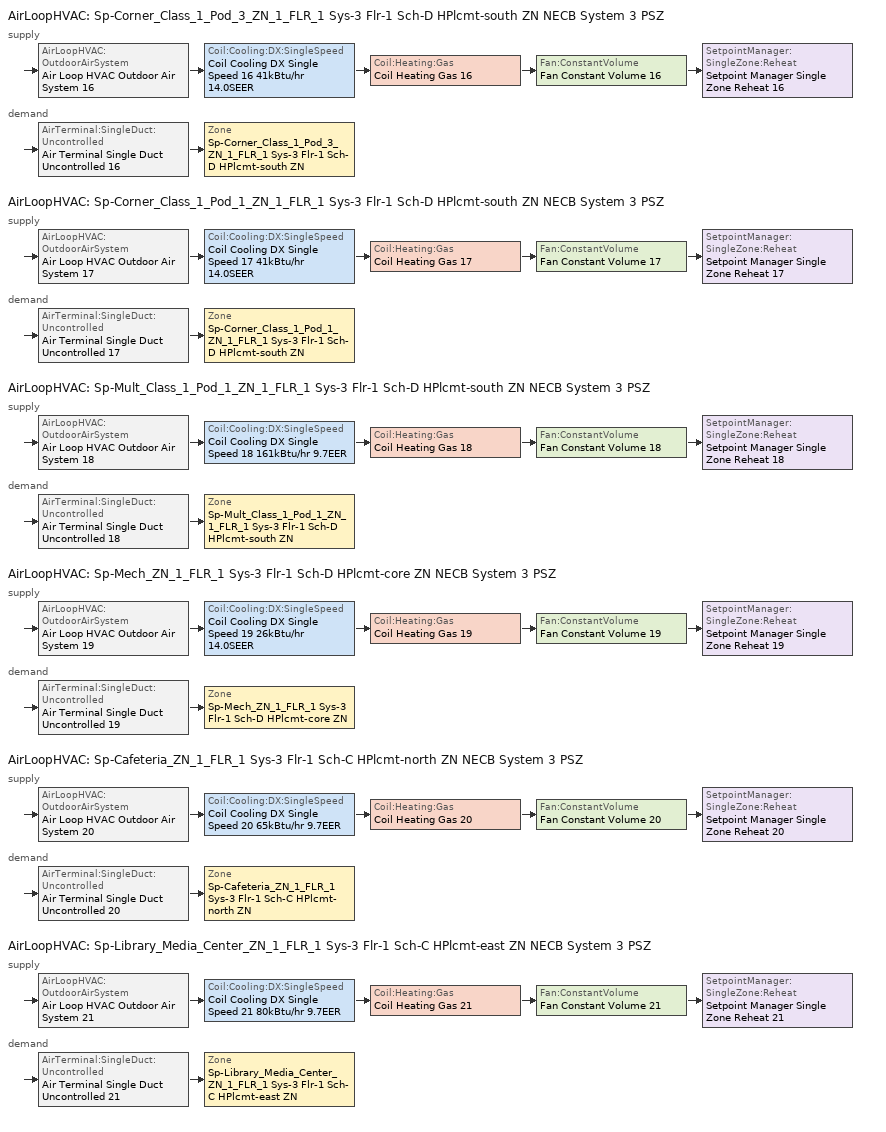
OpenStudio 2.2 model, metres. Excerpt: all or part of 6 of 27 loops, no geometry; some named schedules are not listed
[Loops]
AirLoopHVAC 'Sp-Corner_Class_1_Pod_3_ZN_1_FLR_1 Sys-3 Flr-1 Sch-D HPlcmt-south ZN NECB System 3 PSZ'
 supply: AirLoopHVAC:OutdoorAirSystem 'Air Loop HVAC Outdoor Air System 16' > Coil:Cooling:DX:SingleSpeed 'Coil Cooling DX Single Speed 16 41kBtu/hr 14.0SEER' > Coil:Heating:Gas 'Coil Heating Gas 16' > Fan:ConstantVolume 'Fan Constant Volume 16' > SetpointManager:SingleZone:Reheat 'Setpoint Manager Single Zone Reheat 16'
 demand: AirTerminal:SingleDuct:Uncontrolled 'Air Terminal Single Duct Uncontrolled 16' > Zone 'Sp-Corner_Class_1_Pod_3_ZN_1_FLR_1 Sys-3 Flr-1 Sch-D HPlcmt-south ZN'
AirLoopHVAC 'Sp-Corner_Class_1_Pod_1_ZN_1_FLR_1 Sys-3 Flr-1 Sch-D HPlcmt-south ZN NECB System 3 PSZ'
 supply: AirLoopHVAC:OutdoorAirSystem 'Air Loop HVAC Outdoor Air System 17' > Coil:Cooling:DX:SingleSpeed 'Coil Cooling DX Single Speed 17 41kBtu/hr 14.0SEER' > Coil:Heating:Gas 'Coil Heating Gas 17' > Fan:ConstantVolume 'Fan Constant Volume 17' > SetpointManager:SingleZone:Reheat 'Setpoint Manager Single Zone Reheat 17'
 demand: AirTerminal:SingleDuct:Uncontrolled 'Air Terminal Single Duct Uncontrolled 17' > Zone 'Sp-Corner_Class_1_Pod_1_ZN_1_FLR_1 Sys-3 Flr-1 Sch-D HPlcmt-south ZN'
AirLoopHVAC 'Sp-Mult_Class_1_Pod_1_ZN_1_FLR_1 Sys-3 Flr-1 Sch-D HPlcmt-south ZN NECB System 3 PSZ'
 supply: AirLoopHVAC:OutdoorAirSystem 'Air Loop HVAC Outdoor Air System 18' > Coil:Cooling:DX:SingleSpeed 'Coil Cooling DX Single Speed 18 161kBtu/hr 9.7EER' > Coil:Heating:Gas 'Coil Heating Gas 18' > Fan:ConstantVolume 'Fan Constant Volume 18' > SetpointManager:SingleZone:Reheat 'Setpoint Manager Single Zone Reheat 18'
 demand: AirTerminal:SingleDuct:Uncontrolled 'Air Terminal Single Duct Uncontrolled 18' > Zone 'Sp-Mult_Class_1_Pod_1_ZN_1_FLR_1 Sys-3 Flr-1 Sch-D HPlcmt-south ZN'
AirLoopHVAC 'Sp-Mech_ZN_1_FLR_1 Sys-3 Flr-1 Sch-D HPlcmt-core ZN NECB System 3 PSZ'
 supply: AirLoopHVAC:OutdoorAirSystem 'Air Loop HVAC Outdoor Air System 19' > Coil:Cooling:DX:SingleSpeed 'Coil Cooling DX Single Speed 19 26kBtu/hr 14.0SEER' > Coil:Heating:Gas 'Coil Heating Gas 19' > Fan:ConstantVolume 'Fan Constant Volume 19' > SetpointManager:SingleZone:Reheat 'Setpoint Manager Single Zone Reheat 19'
 demand: AirTerminal:SingleDuct:Uncontrolled 'Air Terminal Single Duct Uncontrolled 19' > Zone 'Sp-Mech_ZN_1_FLR_1 Sys-3 Flr-1 Sch-D HPlcmt-core ZN'
AirLoopHVAC 'Sp-Cafeteria_ZN_1_FLR_1 Sys-3 Flr-1 Sch-C HPlcmt-north ZN NECB System 3 PSZ'
 supply: AirLoopHVAC:OutdoorAirSystem 'Air Loop HVAC Outdoor Air System 20' > Coil:Cooling:DX:SingleSpeed 'Coil Cooling DX Single Speed 20 65kBtu/hr 9.7EER' > Coil:Heating:Gas 'Coil Heating Gas 20' > Fan:ConstantVolume 'Fan Constant Volume 20' > SetpointManager:SingleZone:Reheat 'Setpoint Manager Single Zone Reheat 20'
 demand: AirTerminal:SingleDuct:Uncontrolled 'Air Terminal Single Duct Uncontrolled 20' > Zone 'Sp-Cafeteria_ZN_1_FLR_1 Sys-3 Flr-1 Sch-C HPlcmt-north ZN'
AirLoopHVAC 'Sp-Library_Media_Center_ZN_1_FLR_1 Sys-3 Flr-1 Sch-C HPlcmt-east ZN NECB System 3 PSZ'
 supply: AirLoopHVAC:OutdoorAirSystem 'Air Loop HVAC Outdoor Air System 21' > Coil:Cooling:DX:SingleSpeed 'Coil Cooling DX Single Speed 21 80kBtu/hr 9.7EER' > Coil:Heating:Gas 'Coil Heating Gas 21' > Fan:ConstantVolume 'Fan Constant Volume 21' > SetpointManager:SingleZone:Reheat 'Setpoint Manager Single Zone Reheat 21'
 demand: AirTerminal:SingleDuct:Uncontrolled 'Air Terminal Single Duct Uncontrolled 21' > Zone 'Sp-Library_Media_Center_ZN_1_FLR_1 Sys-3 Flr-1 Sch-C HPlcmt-east ZN'
[Sizing:Zone] Zone Cooling Design Supply Air Temperature Input Method=SupplyAirTemperature; Zone Cooling Design Supply Air Temperature {C}=13; Zone Cooling Design Supply Air Temperature Difference {deltaC}=11.11; Zone Heating Design Supply Air Temperature Input Method=SupplyAirTemperature; Zone Heating Design Supply Air Temperature {C}=43; Zone Heating Design Supply Air Temperature Difference {deltaC}=11.11; Zone Cooling Design Supply Air Humidity Ratio {kg-H2O/kg-air}=0.0085; Zone Heating Design Supply Air Humidity Ratio {kg-H2O/kg-air}=0.008; Zone Heating Sizing Factor=1.3; Zone Cooling Sizing Factor=1.1; Cooling Design Air Flow Method=DesignDay; Heating Design Air Flow Method=DesignDay; Account for Dedicated Outdoor Air System=No; Dedicated Outdoor Air System Control Strategy=NeutralSupplyAir; Dedicated Outdoor Air Low Setpoint Temperature for Design {C}=autosize; Dedicated Outdoor Air High Setpoint Temperature for Design {C}=autosize
Sp-Corner_Class_1_Pod_3_ZN_1_FLR_1 Sys-3 Flr-1 Sch-D HPlcmt-south ZN; Sp-Corner_Class_1_Pod_1_ZN_1_FLR_1 Sys-3 Flr-1 Sch-D HPlcmt-south ZN; Sp-Mult_Class_1_Pod_1_ZN_1_FLR_1 Sys-3 Flr-1 Sch-D HPlcmt-south ZN; Sp-Mech_ZN_1_FLR_1 Sys-3 Flr-1 Sch-D HPlcmt-core ZN; Sp-Cafeteria_ZN_1_FLR_1 Sys-3 Flr-1 Sch-C HPlcmt-north ZN; Sp-Library_Media_Center_ZN_1_FLR_1 Sys-3 Flr-1 Sch-C HPlcmt-east ZN
[Zone equipment]
Sp-Corner_Class_1_Pod_3_ZN_1_FLR_1 Sys-3 Flr-1 Sch-D HPlcmt-south ZN: Air Terminal Single Duct Uncontrolled 16, Zone HVAC Baseboard Convective Water 16
Sp-Corner_Class_1_Pod_1_ZN_1_FLR_1 Sys-3 Flr-1 Sch-D HPlcmt-south ZN: Air Terminal Single Duct Uncontrolled 17, Zone HVAC Baseboard Convective Water 17
Sp-Mult_Class_1_Pod_1_ZN_1_FLR_1 Sys-3 Flr-1 Sch-D HPlcmt-south ZN: Air Terminal Single Duct Uncontrolled 18, Zone HVAC Baseboard Convective Water 18
Sp-Mech_ZN_1_FLR_1 Sys-3 Flr-1 Sch-D HPlcmt-core ZN: Air Terminal Single Duct Uncontrolled 19, Zone HVAC Baseboard Convective Water 19
Sp-Cafeteria_ZN_1_FLR_1 Sys-3 Flr-1 Sch-C HPlcmt-north ZN: Air Terminal Single Duct Uncontrolled 20, Zone HVAC Baseboard Convective Water 20
Sp-Library_Media_Center_ZN_1_FLR_1 Sys-3 Flr-1 Sch-C HPlcmt-east ZN: Air Terminal Single Duct Uncontrolled 21, Zone HVAC Baseboard Convective Water 21
[AirLoopHVAC] Design Supply Air Flow Rate {m3/s}=AutoSize
Name | Availability Schedule | Availability Manager
Sp-Corner_Class_1_Pod_3_ZN_1_FLR_1 Sys-3 Flr-1 Sch-D HPlcmt-south ZN NECB System 3 PSZ | Sp-Corner_Class_1_Pod_3_ZN_1_FLR_1 Sys-3 Flr-1 Sch-D HPlcmt-south ZN NECB System 3 PSZ Occ Sch | Availability Manager Night Cycle 6
Sp-Corner_Class_1_Pod_1_ZN_1_FLR_1 Sys-3 Flr-1 Sch-D HPlcmt-south ZN NECB System 3 PSZ | Sp-Corner_Class_1_Pod_1_ZN_1_FLR_1 Sys-3 Flr-1 Sch-D HPlcmt-south ZN NECB System 3 PSZ Occ Sch | Availability Manager Night Cycle 4
Sp-Mult_Class_1_Pod_1_ZN_1_FLR_1 Sys-3 Flr-1 Sch-D HPlcmt-south ZN NECB System 3 PSZ | Sp-Mult_Class_1_Pod_1_ZN_1_FLR_1 Sys-3 Flr-1 Sch-D HPlcmt-south ZN NECB System 3 PSZ Occ Sch | Availability Manager Night Cycle 19
Sp-Mech_ZN_1_FLR_1 Sys-3 Flr-1 Sch-D HPlcmt-core ZN NECB System 3 PSZ | Sp-Mech_ZN_1_FLR_1 Sys-3 Flr-1 Sch-D HPlcmt-core ZN NECB System 3 PSZ Occ Sch | Availability Manager Night Cycle 18
Sp-Cafeteria_ZN_1_FLR_1 Sys-3 Flr-1 Sch-C HPlcmt-north ZN NECB System 3 PSZ | Sp-Cafeteria_ZN_1_FLR_1 Sys-3 Flr-1 Sch-C HPlcmt-north ZN NECB System 3 PSZ Occ Sch | Availability Manager Night Cycle 2
Sp-Library_Media_Center_ZN_1_FLR_1 Sys-3 Flr-1 Sch-C HPlcmt-east ZN NECB System 3 PSZ | Sp-Library_Media_Center_ZN_1_FLR_1 Sys-3 Flr-1 Sch-C HPlcmt-east ZN NECB System 3 PSZ Occ Sch | Availability Manager Night Cycle 15
[Sizing:System] Type of Load to Size On=Sensible; Design Outdoor Air Flow Rate {m3/s}=Autosize; Minimum System Air Flow Ratio=1; Preheat Design Temperature {C}=7; Preheat Design Humidity Ratio {kg-H2O/kg-Air}=0.008; Precool Design Temperature {C}=13; Precool Design Humidity Ratio {kg-H2O/kg-Air}=0.008; Central Cooling Design Supply Air Temperature {C}=13; Central Heating Design Supply Air Temperature {C}=43; Sizing Option=NonCoincident; 100% Outdoor Air in Cooling=No; 100% Outdoor Air in Heating=No; Central Cooling Design Supply Air Humidity Ratio {kg-H2O/kg-Air}=0.0085; Central Heating Design Supply Air Humidity Ratio {kg-H2O/kg-Air}=0.008; Cooling Design Air Flow Method=DesignDay; Cooling Design Air Flow Rate {m3/s}=0; Heating Design Air Flow Method=DesignDay; Heating Design Air Flow Rate {m3/s}=0; System Outdoor Air Method=ZoneSum; Zone Maximum Outdoor Air Fraction=1; Cooling Supply Air Flow Rate Per Floor Area {m3/s-m2}=0.00996765; Cooling Fraction of Autosized Cooling Supply Air Flow Rate=1; Cooling Supply Air Flow Rate Per Unit Cooling Capacity {m3/s-W}=3.94755e-05; Heating Supply Air Flow Rate Per Floor Area {m3/s-m2}=0.00996765; Heating Fraction of Autosized Heating Supply Air Flow Rate=1; Heating Fraction of Autosized Cooling Supply Air Flow Rate=1; Heating Supply Air Flow Rate Per Unit Heating Capacity {m3/s-W}=3.15882e-05; Cooling Design Capacity Method=CoolingDesignCapacity; Cooling Design Capacity {W}=autosize; Cooling Design Capacity Per Floor Area {W/m2}=234.7; Fraction of Autosized Cooling Design Capacity=1; Heating Design Capacity Method=HeatingDesignCapacity; Heating Design Capacity {W}=autosize; Heating Design Capacity Per Floor Area {W/m2}=157; Fraction of Autosized Heating Design Capacity=1; Central Cooling Capacity Control Method=OnOff
Sp-Corner_Class_1_Pod_3_ZN_1_FLR_1 Sys-3 Flr-1 Sch-D HPlcmt-south ZN NECB System 3 PSZ; Sp-Corner_Class_1_Pod_1_ZN_1_FLR_1 Sys-3 Flr-1 Sch-D HPlcmt-south ZN NECB System 3 PSZ; Sp-Mult_Class_1_Pod_1_ZN_1_FLR_1 Sys-3 Flr-1 Sch-D HPlcmt-south ZN NECB System 3 PSZ; Sp-Mech_ZN_1_FLR_1 Sys-3 Flr-1 Sch-D HPlcmt-core ZN NECB System 3 PSZ; Sp-Cafeteria_ZN_1_FLR_1 Sys-3 Flr-1 Sch-C HPlcmt-north ZN NECB System 3 PSZ; Sp-Library_Media_Center_ZN_1_FLR_1 Sys-3 Flr-1 Sch-C HPlcmt-east ZN NECB System 3 PSZ
[Fan:ConstantVolume] Availability Schedule=Always On Discrete; Fan Efficiency=0.39975; Pressure Rise {Pa}=640; Maximum Flow Rate {m3/s}=AutoSize; Motor Efficiency=0.615
Fan Constant Volume 16; Fan Constant Volume 17; Fan Constant Volume 18; Fan Constant Volume 19; Fan Constant Volume 20; Fan Constant Volume 21
[Coil:Heating:Gas] Availability Schedule=Always On Discrete; Gas Burner Efficiency=0.8; Nominal Capacity {W}=AutoSize; Parasitic Electric Load {W}=0; Parasitic Gas Load {W}=0
Coil Heating Gas 16; Coil Heating Gas 17; Coil Heating Gas 18; Coil Heating Gas 19; Coil Heating Gas 20; Coil Heating Gas 21
[Coil:Cooling:DX:SingleSpeed] Availability Schedule=Always On Discrete; Rated Total Cooling Capacity {W}=autosize; Rated Sensible Heat Ratio=autosize; Rated Air Flow Rate {m3/s}=autosize; Rated Evaporator Fan Power Per Volume Flow Rate {W/(m3/s)}=773.3; Condenser Type=AirCooled; Evaporative Condenser Effectiveness=0; Evaporative Condenser Air Flow Rate {m3/s}=Autosize; Evaporative Condenser Pump Rated Power Consumption {W}=Autosize; Crankcase Heater Capacity {W}=0; Maximum Outdoor Dry-Bulb Temperature for Crankcase Heater Operation {C}=0; Basin Heater Capacity {W/K}=0; Basin Heater Setpoint Temperature {C}=10
Name | Rated COP {W/W} | Total Cooling Capacity Function of Temperature Curve | Total Cooling Capacity Function of Flow Fraction Curve | Energy Input Ratio Function of Temperature Curve | Energy Input Ratio Function of Flow Fraction Curve | Part Load Fraction Correlation Curve
Coil Cooling DX Single Speed 16 41kBtu/hr 14.0SEER | 3.8248 | DXCOOL-NECB2011-REF-CAPFT 7 | DXCOOL-NECB2011-REF-CAPFFLOW 7 | DXCOOL-NECB2011-REF-COOLEIRFT 7 | DXCOOL-NECB2011-REF-COOLEIRFFLOW 7 | DXCOOL-NECB2011-REF-COOLPLFFPLR 7
Coil Cooling DX Single Speed 17 41kBtu/hr 14.0SEER | 3.8248 | DXCOOL-NECB2011-REF-CAPFT 8 | DXCOOL-NECB2011-REF-CAPFFLOW 8 | DXCOOL-NECB2011-REF-COOLEIRFT 8 | DXCOOL-NECB2011-REF-COOLEIRFFLOW 8 | DXCOOL-NECB2011-REF-COOLPLFFPLR 8
Coil Cooling DX Single Speed 18 161kBtu/hr 9.7EER | 3.40073 | DXCOOL-NECB2011-REF-CAPFT 9 | DXCOOL-NECB2011-REF-CAPFFLOW 9 | DXCOOL-NECB2011-REF-COOLEIRFT 9 | DXCOOL-NECB2011-REF-COOLEIRFFLOW 9 | DXCOOL-NECB2011-REF-COOLPLFFPLR 9
Coil Cooling DX Single Speed 19 26kBtu/hr 14.0SEER | 3.8248 | DXCOOL-NECB2011-REF-CAPFT 10 | DXCOOL-NECB2011-REF-CAPFFLOW 10 | DXCOOL-NECB2011-REF-COOLEIRFT 10 | DXCOOL-NECB2011-REF-COOLEIRFFLOW 10 | DXCOOL-NECB2011-REF-COOLPLFFPLR 10
Coil Cooling DX Single Speed 20 65kBtu/hr 9.7EER | 3.32835 | DXCOOL-NECB2011-REF-CAPFT 12 | DXCOOL-NECB2011-REF-CAPFFLOW 12 | DXCOOL-NECB2011-REF-COOLEIRFT 12 | DXCOOL-NECB2011-REF-COOLEIRFFLOW 12 | DXCOOL-NECB2011-REF-COOLPLFFPLR 12
Coil Cooling DX Single Speed 21 80kBtu/hr 9.7EER | 3.33926 | DXCOOL-NECB2011-REF-CAPFT 13 | DXCOOL-NECB2011-REF-CAPFFLOW 13 | DXCOOL-NECB2011-REF-COOLEIRFT 13 | DXCOOL-NECB2011-REF-COOLEIRFFLOW 13 | DXCOOL-NECB2011-REF-COOLPLFFPLR 13
[Controller:OutdoorAir] Minimum Outdoor Air Flow Rate {m3/s}=0; Maximum Outdoor Air Flow Rate {m3/s}=Autosize; Economizer Control Action Type=ModulateFlow; Lockout Type=NoLockout; Minimum Limit Type=FixedMinimum; High Humidity Control=No; Heat Recovery Bypass Control Type=BypassWhenWithinEconomizerLimits
Name | Economizer Control Type | Economizer Maximum Limit Dry-Bulb Temperature {C} | Economizer Maximum Limit Enthalpy {J/kg} | Economizer Minimum Limit Dry-Bulb Temperature {C} | Minimum Outdoor Air Schedule | Controller Mechanical Ventilation
Controller Outdoor Air 16 | NoEconomizer | 28 | 64000 | -100 | Sp-Corner_Class_1_Pod_3_ZN_1_FLR_1 Sys-3 Flr-1 Sch-D HPlcmt-south ZN NECB System 3 PSZ Occ Sch | Controller Mechanical Ventilation 16
Controller Outdoor Air 17 | NoEconomizer | 28 | 64000 | -100 | Sp-Corner_Class_1_Pod_1_ZN_1_FLR_1 Sys-3 Flr-1 Sch-D HPlcmt-south ZN NECB System 3 PSZ Occ Sch | Controller Mechanical Ventilation 17
Controller Outdoor Air 18 | DifferentialEnthalpy |  |  |  | Sp-Mult_Class_1_Pod_1_ZN_1_FLR_1 Sys-3 Flr-1 Sch-D HPlcmt-south ZN NECB System 3 PSZ Occ Sch | Controller Mechanical Ventilation 18
Controller Outdoor Air 19 | NoEconomizer | 28 | 64000 | -100 | Sp-Mech_ZN_1_FLR_1 Sys-3 Flr-1 Sch-D HPlcmt-core ZN NECB System 3 PSZ Occ Sch | Controller Mechanical Ventilation 19
Controller Outdoor Air 20 | NoEconomizer | 28 | 64000 | -100 | Sp-Cafeteria_ZN_1_FLR_1 Sys-3 Flr-1 Sch-C HPlcmt-north ZN NECB System 3 PSZ Occ Sch | Controller Mechanical Ventilation 20
Controller Outdoor Air 21 | DifferentialEnthalpy |  |  |  | Sp-Library_Media_Center_ZN_1_FLR_1 Sys-3 Flr-1 Sch-C HPlcmt-east ZN NECB System 3 PSZ Occ Sch | Controller Mechanical Ventilation 21
[Controller:MechanicalVentilation] Availability Schedule=Always On Discrete; System Outdoor Air Method=ZoneSum
Controller Mechanical Ventilation 16; Controller Mechanical Ventilation 17; Controller Mechanical Ventilation 18; Controller Mechanical Ventilation 19; Controller Mechanical Ventilation 20; Controller Mechanical Ventilation 21
[AirLoopHVAC:OutdoorAirSystem]
Name | Controller
Air Loop HVAC Outdoor Air System 16 | Controller Outdoor Air 16
Air Loop HVAC Outdoor Air System 17 | Controller Outdoor Air 17
Air Loop HVAC Outdoor Air System 18 | Controller Outdoor Air 18
Air Loop HVAC Outdoor Air System 19 | Controller Outdoor Air 19
Air Loop HVAC Outdoor Air System 20 | Controller Outdoor Air 20
Air Loop HVAC Outdoor Air System 21 | Controller Outdoor Air 21
[SetpointManager:SingleZone:Reheat] Minimum Supply Air Temperature {C}=13; Maximum Supply Air Temperature {C}=43
Name | Control Zone
Setpoint Manager Single Zone Reheat 16 | Sp-Corner_Class_1_Pod_3_ZN_1_FLR_1 Sys-3 Flr-1 Sch-D HPlcmt-south ZN
Setpoint Manager Single Zone Reheat 17 | Sp-Corner_Class_1_Pod_1_ZN_1_FLR_1 Sys-3 Flr-1 Sch-D HPlcmt-south ZN
Setpoint Manager Single Zone Reheat 18 | Sp-Mult_Class_1_Pod_1_ZN_1_FLR_1 Sys-3 Flr-1 Sch-D HPlcmt-south ZN
Setpoint Manager Single Zone Reheat 19 | Sp-Mech_ZN_1_FLR_1 Sys-3 Flr-1 Sch-D HPlcmt-core ZN
Setpoint Manager Single Zone Reheat 20 | Sp-Cafeteria_ZN_1_FLR_1 Sys-3 Flr-1 Sch-C HPlcmt-north ZN
Setpoint Manager Single Zone Reheat 21 | Sp-Library_Media_Center_ZN_1_FLR_1 Sys-3 Flr-1 Sch-C HPlcmt-east ZN
[AirTerminal:SingleDuct:Uncontrolled] Availability Schedule=Always On Discrete; Maximum Air Flow Rate {m3/s}=AutoSize
Air Terminal Single Duct Uncontrolled 16; Air Terminal Single Duct Uncontrolled 17; Air Terminal Single Duct Uncontrolled 18; Air Terminal Single Duct Uncontrolled 19; Air Terminal Single Duct Uncontrolled 20; Air Terminal Single Duct Uncontrolled 21
[AvailabilityManager:NightCycle] Control Type=CycleOnAny; Thermostat Tolerance {deltaC}=1; Cycling Run Time {s}=3600
Availability Manager Night Cycle 2; Availability Manager Night Cycle 4; Availability Manager Night Cycle 6; Availability Manager Night Cycle 15; Availability Manager Night Cycle 18; Availability Manager Night Cycle 19
[Schedule:Ruleset]
Name | Default Day Schedule | Summer Design Day Schedule | Winter Design Day Schedule
Sp-Cafeteria_ZN_1_FLR_1 Sys-3 Flr-1 Sch-C HPlcmt-north ZN NECB System 3 PSZ Occ Sch | Sp-Cafeteria_ZN_1_FLR_1 Sys-3 Flr-1 Sch-C HPlcmt-north ZN NECB System 3 PSZ Occ Sch Default | Sp-Cafeteria_ZN_1_FLR_1 Sys-3 Flr-1 Sch-C HPlcmt-north ZN NECB System 3 PSZ Occ Sch Summer Design Day | Sp-Cafeteria_ZN_1_FLR_1 Sys-3 Flr-1 Sch-C HPlcmt-north ZN NECB System 3 PSZ Occ Sch Winter Design Day
Sp-Corner_Class_1_Pod_1_ZN_1_FLR_1 Sys-3 Flr-1 Sch-D HPlcmt-south ZN NECB System 3 PSZ Occ Sch | Sp-Corner_Class_1_Pod_1_ZN_1_FLR_1 Sys-3 Flr-1 Sch-D HPlcmt-south ZN NECB System 3 PSZ Occ Sch Default | Sp-Corner_Class_1_Pod_1_ZN_1_FLR_1 Sys-3 Flr-1 Sch-D HPlcmt-south ZN NECB System 3 PSZ Occ Sch Summer Design Day | Sp-Corner_Class_1_Pod_1_ZN_1_FLR_1 Sys-3 Flr-1 Sch-D HPlcmt-south ZN NECB System 3 PSZ Occ Sch Winter Design Day
Sp-Corner_Class_1_Pod_3_ZN_1_FLR_1 Sys-3 Flr-1 Sch-D HPlcmt-south ZN NECB System 3 PSZ Occ Sch | Sp-Corner_Class_1_Pod_3_ZN_1_FLR_1 Sys-3 Flr-1 Sch-D HPlcmt-south ZN NECB System 3 PSZ Occ Sch Default | Sp-Corner_Class_1_Pod_3_ZN_1_FLR_1 Sys-3 Flr-1 Sch-D HPlcmt-south ZN NECB System 3 PSZ Occ Sch Summer Design Day | Sp-Corner_Class_1_Pod_3_ZN_1_FLR_1 Sys-3 Flr-1 Sch-D HPlcmt-south ZN NECB System 3 PSZ Occ Sch Winter Design Day
Sp-Library_Media_Center_ZN_1_FLR_1 Sys-3 Flr-1 Sch-C HPlcmt-east ZN NECB System 3 PSZ Occ Sch | Sp-Library_Media_Center_ZN_1_FLR_1 Sys-3 Flr-1 Sch-C HPlcmt-east ZN NECB System 3 PSZ Occ Sch Default | Sp-Library_Media_Center_ZN_1_FLR_1 Sys-3 Flr-1 Sch-C HPlcmt-east ZN NECB System 3 PSZ Occ Sch Summer Design Day | Sp-Library_Media_Center_ZN_1_FLR_1 Sys-3 Flr-1 Sch-C HPlcmt-east ZN NECB System 3 PSZ Occ Sch Winter Design Day
Sp-Mech_ZN_1_FLR_1 Sys-3 Flr-1 Sch-D HPlcmt-core ZN NECB System 3 PSZ Occ Sch | Sp-Mech_ZN_1_FLR_1 Sys-3 Flr-1 Sch-D HPlcmt-core ZN NECB System 3 PSZ Occ Sch Default | Sp-Mech_ZN_1_FLR_1 Sys-3 Flr-1 Sch-D HPlcmt-core ZN NECB System 3 PSZ Occ Sch Summer Design Day | Sp-Mech_ZN_1_FLR_1 Sys-3 Flr-1 Sch-D HPlcmt-core ZN NECB System 3 PSZ Occ Sch Winter Design Day
Sp-Mult_Class_1_Pod_1_ZN_1_FLR_1 Sys-3 Flr-1 Sch-D HPlcmt-south ZN NECB System 3 PSZ Occ Sch | Sp-Mult_Class_1_Pod_1_ZN_1_FLR_1 Sys-3 Flr-1 Sch-D HPlcmt-south ZN NECB System 3 PSZ Occ Sch Default | Sp-Mult_Class_1_Pod_1_ZN_1_FLR_1 Sys-3 Flr-1 Sch-D HPlcmt-south ZN NECB System 3 PSZ Occ Sch Summer Design Day | Sp-Mult_Class_1_Pod_1_ZN_1_FLR_1 Sys-3 Flr-1 Sch-D HPlcmt-south ZN NECB System 3 PSZ Occ Sch Winter Design Day
[Schedule:Constant]
Always On Discrete: Value=1
[Curve:Biquadratic] Minimum Value of x=13; Maximum Value of x=24; Minimum Value of y=24; Maximum Value of y=46
Name | Coefficient1 Constant | Coefficient2 x | Coefficient3 x**2 | Coefficient4 y | Coefficient5 y**2 | Coefficient6 x*y
DXCOOL-NECB2011-REF-CAPFT 7; DXCOOL-NECB2011-REF-CAPFT 8; DXCOOL-NECB2011-REF-CAPFT 9; DXCOOL-NECB2011-REF-CAPFT 10; DXCOOL-NECB2011-REF-CAPFT 12; DXCOOL-NECB2011-REF-CAPFT 13 | 0.867905 | 0.0142459 | 0.00055436 | -0.0075575 | 3.3e-05 | -0.0001918
DXCOOL-NECB2011-REF-COOLEIRFT 7; DXCOOL-NECB2011-REF-COOLEIRFT 8; DXCOOL-NECB2011-REF-COOLEIRFT 9; DXCOOL-NECB2011-REF-COOLEIRFT 10; DXCOOL-NECB2011-REF-COOLEIRFT 12; DXCOOL-NECB2011-REF-COOLEIRFT 13 | 0.116936 | 0.0284933 | -0.0004112 | 0.0214108 | 0.00016103 | -0.0006791
[Curve:Quadratic] Coefficient1 Constant=1; Coefficient2 x=0; Coefficient3 x**2=0; Minimum Value of x=0; Maximum Value of x=1
DXCOOL-NECB2011-REF-CAPFFLOW 7; DXCOOL-NECB2011-REF-COOLEIRFFLOW 7; DXCOOL-NECB2011-REF-CAPFFLOW 8; DXCOOL-NECB2011-REF-COOLEIRFFLOW 8; DXCOOL-NECB2011-REF-CAPFFLOW 9; DXCOOL-NECB2011-REF-COOLEIRFFLOW 9; DXCOOL-NECB2011-REF-CAPFFLOW 10; DXCOOL-NECB2011-REF-COOLEIRFFLOW 10; DXCOOL-NECB2011-REF-CAPFFLOW 12; DXCOOL-NECB2011-REF-COOLEIRFFLOW 12; DXCOOL-NECB2011-REF-CAPFFLOW 13; DXCOOL-NECB2011-REF-COOLEIRFFLOW 13
[Curve:Cubic] Coefficient1 Constant=0.0277; Coefficient2 x=4.9151; Coefficient3 x**2=-8.184; Coefficient4 x**3=4.2702; Minimum Value of x=0.7; Maximum Value of x=1
DXCOOL-NECB2011-REF-COOLPLFFPLR 7; DXCOOL-NECB2011-REF-COOLPLFFPLR 8; DXCOOL-NECB2011-REF-COOLPLFFPLR 9; DXCOOL-NECB2011-REF-COOLPLFFPLR 10; DXCOOL-NECB2011-REF-COOLPLFFPLR 12; DXCOOL-NECB2011-REF-COOLPLFFPLR 13
